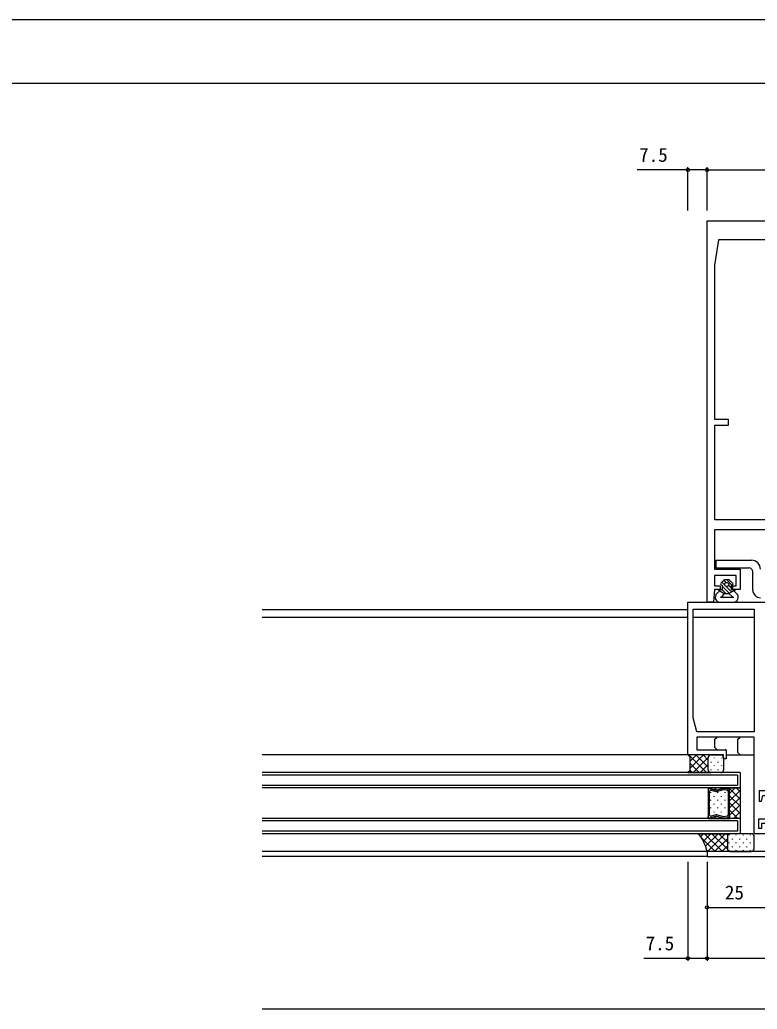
# Model space of a CAD drawing. Units: millimetres, scale not verified. Extents: x -960 to 961, y -419 to 416.
# Drawn here: x 0.3 to 290.4, y -7.6 to 381.4 of the extents above; entities that cross this region are included whole.
import ezdxf
from ezdxf.enums import TextEntityAlignment as Align

# ---------------------------------------------------------------- set-up
doc = ezdxf.new("R2010")
doc.units = ezdxf.units.MM
doc.header["$LTSCALE"] = 2
for name, color, linetype in [('0-2_YKK_11', 7, 'Continuous'), ('0-4_YKK_12', 2, 'Continuous'), ('0-5_YKK_13', 4, 'Continuous'), ('0-7_YKK_D', 6, 'Continuous'), ('0-8_YKK_ZWAK', 7, 'Continuous')]:
    doc.layers.add(name, color=color, linetype=linetype)
doc.styles.add('ＭＳ ゴシック', font='')
doc.styles.get('ＭＳ ゴシック').set_extended_font_data('MS Gothic')

msp = doc.modelspace()

# ---------------------------------------------------------------- linework, layer by layer
at = {"layer": '0-2_YKK_11'}
msp.add_line((277.1, 92.4), (263.1, 92.4), dxfattribs=at)
for points in [[(327.6, 180.9), (273.6, 180.9), (273.6, 165.4), (283.6, 165.4), (283.6, 157.4), (280.8, 157.4), (280.8, 158.9), (282.1, 158.9), (282.1, 162.9), (273.6, 162.9), (273.6, 158.9), (275.8, 158.9), (275.8, 157.4), (273.6, 157.4), (273.1, 152.4), (270.6, 152.4), (270.6, 302.4), (330.6, 302.4)], [(263.1, 92.4), (263.1, 152.4), (295.6, 152.4)], [(293.3, 61.4), (289.1, 61.4), (289.1, 99.4), (266.6, 99.4), (266.6, 94.4), (278.1, 94.4), (278.1, 90.9), (277.1, 90.9), (277.1, 92.4)]]:
    msp.add_lwpolyline(points, dxfattribs=at)
for points in [[(273.6, 284.9), (273.6, 224.4), (278.9, 224.4), (278.9, 221.9), (273.6, 221.9), (273.6, 184.9), (327.6, 184.9), (327.6, 221.9), (322.3, 221.9), (322.3, 224.4), (327.6, 224.4), (327.6, 284.9), (326.1, 294.9), (275.1, 294.9)], [(289.1, 149.7), (289.1, 101.4), (266.6, 101.4), (265.1, 106.998), (265.1, 149.7)], [(295.6, 52.4), (295.6, 78.2), (291.1, 78.2), (291.1, 74.2), (292, 74.2), (292.589, 76.4), (293.6, 76.4), (293.6, 67.1), (290.9, 67.1), (290.9, 63.6), (292.1, 63.6), (292.1, 65.6), (293.6, 65.6), (293.6, 54.4), (270.6, 54.4), (270.6, 52.4)]]:
    msp.add_lwpolyline(points, close=True, dxfattribs=at)
at = {"layer": '0-4_YKK_12'}
for p, q in [((263.1, 149.4), (95.6, 149.4)), ((263.1, 146.4), (95.6, 146.4)), ((289.1, 146.4), (265.1, 146.4)), ((263.4, 92.4), (95.6, 92.4)), ((283.6, 85.4), (95.6, 85.4)), ((282.6, 84.4), (95.6, 84.4)), ((282.6, 84.4), (282.6, 80.4)), ((283.6, 85.4), (283.6, 79.4)), ((282.6, 80.4), (95.6, 80.4)), ((283.6, 79.4), (95.6, 79.4)), ((279.5, 79.4), (271.101, 79.4)), ((271.101, 79.4), (271.101, 67.4)), ((271.101, 78.646), (271.101, 78.662)), ((271.101, 78.654), (271.101, 73.661)), ((271.316, 79.4), (271.544, 79.172)), ((271.626, 73.661), (271.626, 77.97)), ((274.115, 78.53), (271.762, 79.161)), ((271.762, 79.161), (274.115, 78.53)), ((272.287, 78.477), (274.115, 77.987)), ((273.561, 79.4), (274.421, 78.54)), ((277.265, 79.301), (274.386, 78.53)), ((274.386, 78.53), (277.265, 79.301)), ((274.386, 77.987), (277.265, 78.758)), ((275.806, 79.4), (276.192, 79.014)), ((277.536, 78.758), (278.586, 78.476)), ((279.111, 78.879), (277.537, 79.301)), ((277.537, 79.301), (279.111, 78.879)), ((278.051, 79.4), (278.375, 79.077)), ((278.976, 77.969), (278.975, 68.826)), ((279.5, 67.4), (279.5, 79.4)), ((279.5, 79.4), (283.6, 79.4)), ((279.5, 67.4), (279.5, 79.4)), ((279.5, 79.135), (283.6, 75.035)), ((283.6, 78.447), (279.5, 74.348)), ((279.5, 78.386), (279.5, 78.357)), ((279.5, 68.423), (279.501, 78.372)), ((281.724, 79.4), (279.501, 77.176)), ((282.064, 79.4), (283.6, 77.864)), ((283.6, 79.4), (283.6, 67.4)), ((272.048, 77.532), (272.048, 77.732)), ((272.048, 74.502), (272.048, 74.702)), ((273.463, 75.917), (273.463, 76.117)), ((274.878, 77.532), (274.878, 77.732)), ((274.878, 74.502), (274.878, 74.702)), ((276.293, 75.917), (276.293, 76.117)), ((277.708, 77.532), (277.708, 77.732)), ((277.708, 74.502), (277.708, 74.702)), ((283.6, 75.619), (279.5, 71.519)), ((279.501, 76.307), (283.6, 72.207)), ((271.1, 73.136), (271.1, 68.142)), ((271.625, 73.136), (271.1, 73.136)), ((271.101, 73.661), (271.626, 73.661)), ((271.625, 68.826), (271.625, 73.136)), ((272.048, 71.472), (272.048, 71.672)), ((273.463, 72.887), (273.463, 73.087)), ((273.463, 69.857), (273.463, 70.057)), ((274.878, 71.472), (274.878, 71.672)), ((276.293, 72.887), (276.293, 73.087)), ((276.293, 69.857), (276.293, 70.057)), ((277.708, 71.472), (277.708, 71.672)), ((279.5, 73.478), (283.6, 69.379)), ((283.6, 72.79), (279.5, 68.691)), ((279.5, 70.65), (282.75, 67.4)), ((283.6, 67.4), (95.6, 67.4)), ((282.6, 66.4), (95.6, 66.4)), ((271.101, 68.155), (271.101, 68.139)), ((271.101, 67.4), (279.5, 67.4)), ((271.761, 67.64), (274.115, 68.27)), ((271.761, 67.635), (274.115, 68.266)), ((271.832, 67.659), (272.09, 67.4)), ((274.115, 68.809), (272.286, 68.319)), ((273.602, 68.133), (274.335, 67.4)), ((277.265, 68.038), (274.386, 68.809)), ((274.386, 68.27), (277.265, 67.499)), ((274.386, 68.266), (277.265, 67.494)), ((276.195, 67.786), (276.58, 67.4)), ((277.265, 68.038), (277.265, 68.038)), ((277.265, 68.038), (277.265, 68.038)), ((278.586, 68.319), (277.536, 68.038)), ((277.536, 67.499), (279.111, 67.921)), ((277.536, 67.494), (279.111, 67.916)), ((278.475, 67.751), (278.826, 67.4)), ((279.5, 68.414), (279.5, 68.443)), ((279.5, 67.822), (279.922, 67.4)), ((283.6, 67.4), (279.5, 67.4)), ((283.6, 69.962), (281.038, 67.4)), ((282.6, 66.4), (282.6, 62.4)), ((283.6, 67.4), (283.6, 61.4)), ((282.6, 62.4), (95.6, 62.4)), ((283.6, 61.4), (95.6, 61.4)), ((270.9, 54.4), (95.6, 54.4)), ((270.9, 52.4), (95.6, 52.4))]:
    msp.add_line(p, q, dxfattribs=at)
for points in [[(279.5, 78.386), (279.5, 79.4), (271.101, 79.4), (271.101, 78.662)], [(279.5, 68.414), (279.5, 67.4), (271.101, 67.4), (271.101, 68.139)]]:
    msp.add_lwpolyline(points, dxfattribs=at)
for centre, start, end in [((271.626, 78.654), 74.99632, 179.99817), ((271.626, 78.654), 74.99628, 179.11056), ((271.626, 78.654), 179.11056, 180.88583), ((272.151, 77.97), 74.99632, 179.99621), ((274.251, 79.037), 254.99588, 284.9963), ((274.251, 79.037), 254.99628, 284.9963), ((274.251, 78.494), 254.99568, 284.99693), ((277.401, 78.794), 74.99593, 104.99625), ((277.401, 78.794), 74.9963, 104.9963), ((277.401, 78.251), 74.99656, 104.99604), ((278.451, 77.969), 359.99823, 74.99617), ((278.976, 78.372), 359.99823, 74.99617), ((278.976, 78.372), 1.57977, 74.9963), ((278.976, 78.372), 358.41663, 1.57977), ((271.625, 68.142), 179.99823, 285.00008), ((271.626, 68.147), 179.11056, 180.88583), ((271.626, 68.147), 180.88583, 285.00011), ((272.15, 68.826), 180.00019, 285.00008), ((274.25, 68.302), 74.99947, 105.00072), ((274.25, 67.763), 75.0001, 105.00011), ((274.25, 67.759), 75.0001, 105.00052), ((277.4, 68.545), 255.00035, 284.99984), ((277.4, 68.545), 255.00394, 255.00438), ((277.4, 68.545), 255.00438, 255.00666), ((277.4, 68.545), 255.00615, 255.00783), ((277.4, 68.545), 255.00783, 255.0147), ((277.4, 68.545), 255.01473, 255.03233), ((277.4, 68.545), 255.03233, 255.0338), ((277.4, 68.545), 255.0338, 255.03604), ((277.4, 68.545), 255.01772, 255.06685), ((277.4, 68.545), 255.04236, 255.06678), ((277.4, 68.006), 255.0001, 285.0001), ((277.4, 68.002), 255.00015, 285.00047), ((277.4, 68.545), 255.062, 255.08055), ((277.4, 68.545), 255.08055, 255.11667), ((277.4, 68.545), 255.11667, 255.17121), ((277.4, 68.545), 255.17121, 255.52874), ((277.4, 68.545), 255.52874, 255.96196), ((278.451, 68.826), 284.99334, 359.96185), ((278.975, 68.428), 285.0001, 358.41663), ((278.976, 68.423), 284.98992, 359.971), ((278.975, 68.428), 358.41663, 1.57977)]:
    msp.add_arc(centre, 0.525, start, end, dxfattribs=at)
at = {"layer": '0-5_YKK_13'}
for p, q in [((274.1, 168.9), (288.1, 168.9)), ((288.6, 157.2), (288.6, 164.4)), ((277.35, 161.2), (276.097, 159.955)), ((277.612, 159.092), (276.424, 160.279)), ((277.999, 160.119), (277.133, 160.984)), ((279.35, 161.2), (277.35, 161.2)), ((279.35, 161.2), (280.689, 159.968)), ((275.6, 156.9), (274.487, 155.863)), ((274.846, 157.4), (276.6, 157.4)), ((274.846, 157.4), (275.6, 156.9)), ((275.484, 156.977), (275.061, 157.4)), ((277.35, 155.9), (276.435, 154.68)), ((276.45, 159.1), (276.6, 159.1)), ((277.975, 155.9), (276.475, 157.4)), ((276.6, 159.1), (276.6, 157.4)), ((278.35, 158.353), (278.042, 158.662)), ((280.257, 156.447), (278.35, 158.353)), ((280.1, 158.018), (279.069, 159.049)), ((281.1, 156.9), (279.239, 155.9)), ((279.239, 155.9), (280.648, 154.587)), ((280.1, 159.1), (280.1, 157.4)), ((280.1, 159.1), (280.35, 159.1)), ((280.1, 157.4), (281.85, 157.4)), ((281.171, 156.947), (280.718, 157.4)), ((281.1, 156.9), (281.85, 157.4)), ((281.1, 156.9), (282.213, 155.863)), ((275.85, 152.4), (280.85, 152.4)), ((275.875, 154.4), (281.126, 154.4)), ((266.6, 99.1), (266.6, 94.7)), ((288.8, 99.4), (266.9, 99.4)), ((273.6, 98.4), (274.6, 99.4)), ((273.6, 98.4), (273.6, 95.4)), ((282.6, 98.4), (283.6, 99.4)), ((282.6, 98.4), (282.6, 93.4)), ((289.1, 92.7), (289.1, 99.1)), ((266.9, 94.4), (277.8, 94.4)), ((273.6, 95.4), (274.6, 94.4)), ((278.1, 94.1), (278.1, 92.7)), ((282.6, 93.4), (283.6, 92.4)), ((263.612, 92.4), (263.356, 92.144)), ((270.407, 85.4), (263.407, 92.4)), ((269.269, 92.4), (263.85, 86.981)), ((266.44, 92.4), (263.85, 89.81)), ((271.1, 91.403), (265.097, 85.4)), ((271.1, 87.536), (266.236, 92.4)), ((271.1, 90.364), (269.064, 92.4)), ((271.1, 86.4), (271.1, 91.4)), ((271.1, 86.4), (271.1, 91.4)), ((271.911, 92.382), (271.892, 92.4)), ((272.048, 89.652), (272.048, 89.452)), ((272.097, 92.4), (272.097, 92.4)), ((272.1, 92.4), (276.1, 92.4)), ((273.463, 91.267), (273.463, 91.067)), ((274.878, 89.652), (274.878, 89.452)), ((276.293, 91.267), (276.293, 91.067)), ((277.1, 91.4), (277.1, 86.4)), ((278.4, 92.4), (288.8, 92.4)), ((267.579, 85.4), (263.85, 89.129)), ((264.75, 85.4), (263.85, 86.3)), ((271.1, 88.575), (267.925, 85.4)), ((271.241, 85.887), (270.754, 85.4)), ((272.048, 86.622), (272.048, 86.422)), ((273.463, 88.237), (273.463, 88.037)), ((274.878, 86.622), (274.878, 86.422)), ((276.293, 88.237), (276.293, 88.037)), ((276.1, 85.4), (272.1, 85.4)), ((267.3, 61.4), (279.6, 61.4)), ((269.271, 61.4), (268.154, 60.283)), ((273.816, 54.4), (268.579, 59.637)), ((272.099, 61.4), (269.212, 58.512)), ((276.644, 54.4), (269.644, 61.4)), ((274.928, 61.4), (270.049, 56.522)), ((277.756, 61.4), (270.756, 54.4)), ((278.609, 55.264), (272.473, 61.4)), ((278.6, 59.415), (273.585, 54.4)), ((278.6, 58.101), (275.301, 61.4)), ((278.698, 60.832), (278.13, 61.4)), ((278.6, 60.4), (278.6, 55.4)), ((278.6, 60.4), (278.6, 55.4)), ((279.123, 60.967), (279.123, 60.767)), ((288.1, 61.4), (279.6, 61.4)), ((280.538, 59.352), (280.538, 59.152)), ((281.953, 60.967), (281.953, 60.767)), ((283.368, 59.352), (283.368, 59.152)), ((284.783, 60.967), (284.783, 60.767)), ((286.198, 59.352), (286.198, 59.152)), ((287.613, 60.967), (287.613, 60.767)), ((289.028, 59.352), (289.028, 59.152)), ((289.1, 55.4), (289.1, 60.4)), ((270.988, 54.4), (270.503, 54.885)), ((278.6, 56.587), (276.413, 54.4)), ((279.123, 57.937), (279.123, 57.737)), ((279.123, 54.907), (279.123, 54.707)), ((280.538, 56.322), (280.538, 56.122)), ((281.953, 57.937), (281.953, 57.737)), ((281.953, 54.907), (281.953, 54.707)), ((283.368, 56.322), (283.368, 56.122)), ((284.783, 57.937), (284.783, 57.737)), ((284.783, 54.907), (284.783, 54.707)), ((286.198, 56.322), (286.198, 56.122)), ((287.613, 57.937), (287.613, 57.737)), ((287.613, 54.907), (287.613, 54.707)), ((289.028, 56.322), (289.028, 56.122)), ((279.6, 54.4), (270.6, 54.4)), ((279.291, 54.449), (279.241, 54.4)), ((279.473, 54.4), (279.464, 54.409)), ((279.6, 54.4), (288.1, 54.4))]:
    msp.add_line(p, q, dxfattribs=at)
for points in [[(274.1, 168.9), (274.1, 165.9), (287.1, 165.9)], [(280.426, 159.106), (278.35, 161.182), (278.332, 161.2)], [(275.6, 156.9), (277.35, 155.9), (279.239, 155.9)], [(279.337, 155.952), (278.35, 156.939), (276.6, 158.689)], [(272.1, 92.4), (263.1, 92.4), (263.85, 91.65), (263.85, 86.15), (263.1, 85.4), (272.1, 85.4)]]:
    msp.add_lwpolyline(points, dxfattribs=at)
msp.add_circle((278.35, 159.4), 0.8, dxfattribs=at)
for centre, radius, start, end in [((288.1, 165.4), 3.5, 0, 90), ((287.1, 164.4), 1.5, 0, 90), ((276.45, 159.6), 0.5, 134.83706, 270), ((280.35, 159.6), 0.5, 270, 47.3723), ((275.85, 154.4), 2, 132.97004, 270), ((280.85, 154.4), 2, 270, 47.02996), ((291.6, 157.2), 3, 180, 270), ((275.875, 155.1), 0.7, 270, 323.13091), ((281.126, 155.1), 0.7, 227.02996, 270), ((266.9, 99.1), 0.3, 90, 180), ((288.8, 99.1), 0.3, 0, 90), ((266.9, 94.7), 0.3, 180, 270), ((277.8, 94.1), 0.3, 0, 90), ((272.1, 91.4), 1, 90, 180), ((272.1, 91.4), 1, 90, 180), ((276.1, 91.4), 1, 0, 90), ((278.4, 92.7), 0.3, 180, 270), ((288.8, 92.7), 0.3, 270, 0), ((272.1, 86.4), 1, 180, 270), ((272.1, 86.4), 1, 180, 270), ((276.1, 86.4), 1, 270, 0), ((255.752, 51.678), 15.095, 10.38793, 40.09313), ((279.6, 60.4), 1, 90, 180), ((279.6, 60.4), 1, 90, 180), ((288.1, 60.4), 1, 0, 90), ((279.6, 55.4), 1, 180, 270), ((279.6, 55.4), 1, 180, 270), ((288.1, 55.4), 1, 270, 0)]:
    msp.add_arc(centre, radius, start, end, dxfattribs=at)
at = {"layer": '0-7_YKK_D'}
for p, q in [((263.1, 306.4), (263.1, 323.4)), ((270.6, 306.4), (270.6, 323.4)), ((270.6, 306.4), (270.6, 323.4)), ((270.6, 322.4), (330.6, 322.4)), ((263.1, 50.4), (263.1, 11.4)), ((270.6, 50.4), (270.6, 31.4)), ((270.6, 50.4), (270.6, 11.4)), ((270.6, 50.4), (270.6, 11.4)), ((270.6, 32.4), (295.6, 32.4)), ((330.6, 12.4), (270.6, 12.4)), ((293.6, -7.6), (95.6, -7.6)), ((300.6, -7.6), (288.476, -7.6))]:
    msp.add_line(p, q, dxfattribs=at)
for points in [[(270.6, 322.4), (263.1, 322.4), (243.153, 322.4)], [(270.6, 12.4), (263.1, 12.4), (245.703, 12.4)]]:
    msp.add_lwpolyline(points, dxfattribs=at)
for centre in [(263.1, 322.4), (270.6, 322.4), (270.6, 322.4), (270.6, 32.4), (263.1, 12.4), (270.6, 12.4), (270.6, 12.4)]:
    msp.add_circle(centre, 0.637, dxfattribs=at)
at = {"layer": '0-8_YKK_ZWAK'}
for p, q in [((960.6, 381.4), (-959.4, 381.4)), ((960.6, 356.4), (-959.4, 356.4))]:
    msp.add_line(p, q, dxfattribs=at)

# ---------------------------------------------------------------- texts
at = {"layer": '0-7_YKK_D', "style": 'ＭＳ ゴシック'}
for s, p in [('7.5', (243.929, 323.9)), ('25', (277.645, 33.9)), ('7.5', (246.479, 13.9))]:
    msp.add_text(s, height=5.499, dxfattribs=at).set_placement(p, align=Align.BOTTOM_LEFT)

doc.saveas('drawing.dxf')
